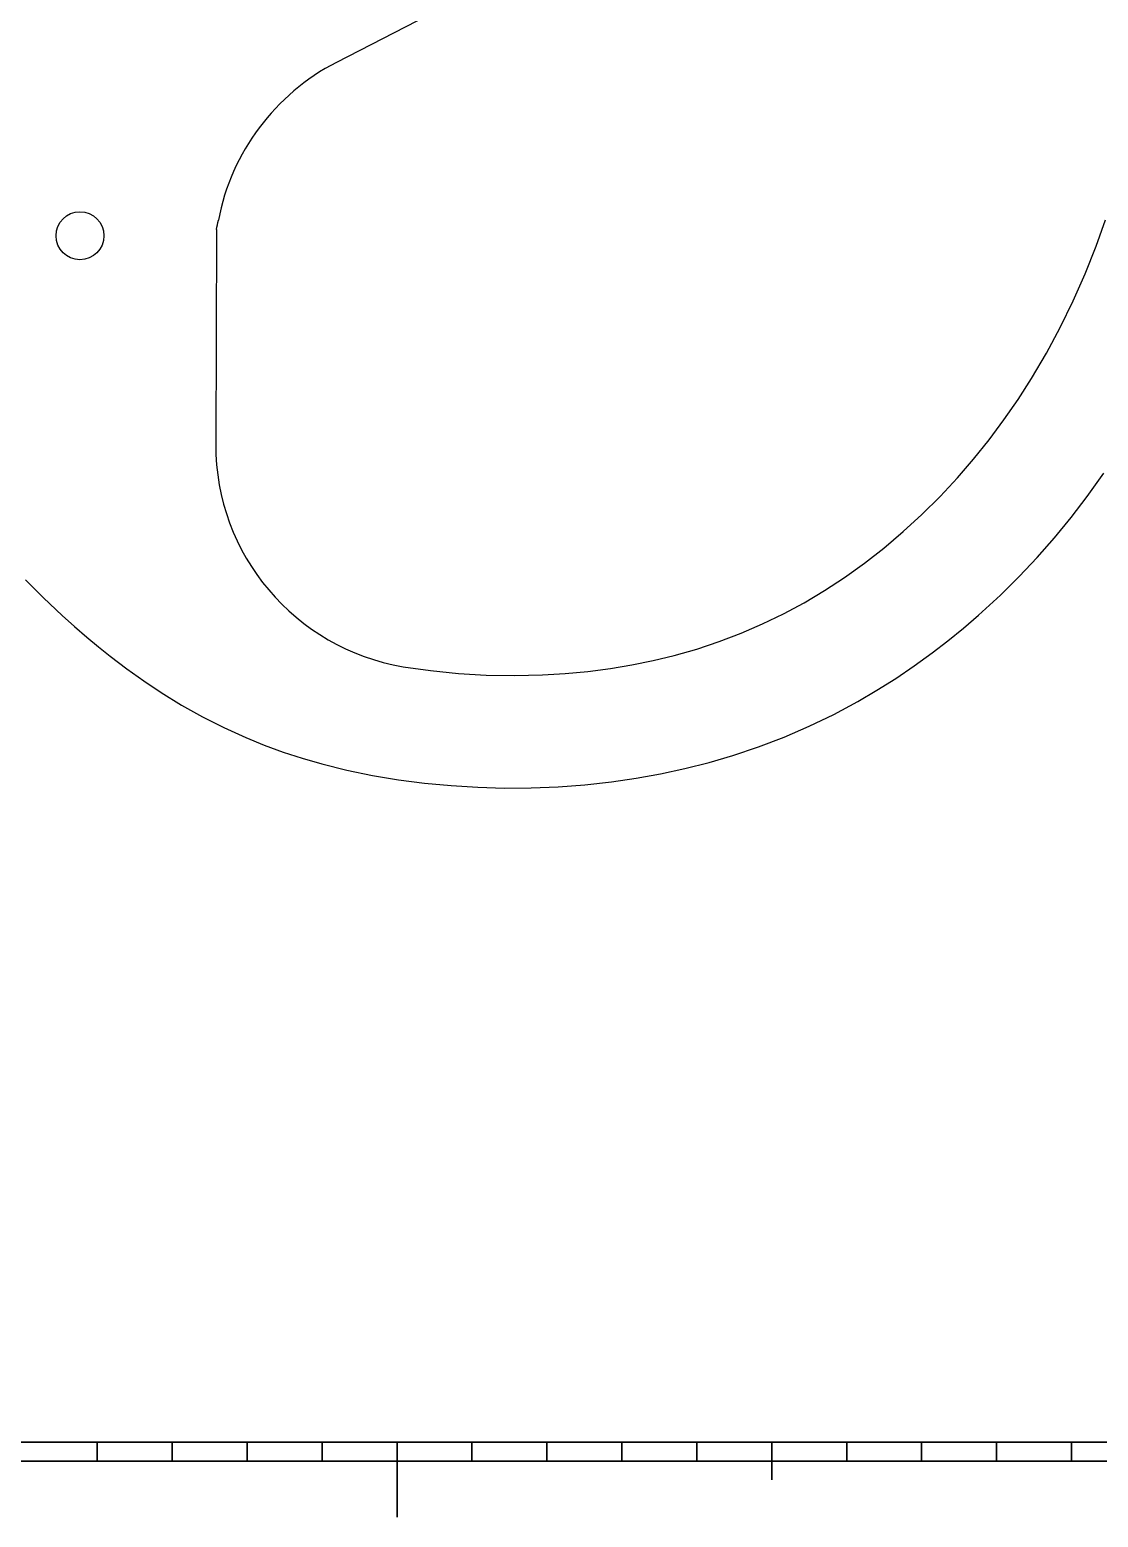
# Model space of a CAD drawing. Extents: x 0 to 594, y 0 to 420.
# Drawn here: x 248 to 390.6, y 0 to 198.4 of the extents above; entities that cross this region are included whole.
import ezdxf

# ---------------------------------------------------------------- set-up
doc = ezdxf.new("R2010")
doc.units = 0

msp = doc.modelspace()

# ---------------------------------------------------------------- linework, layer by layer
for p, q in [((352.927246, 226.995972), (288.922119, 194.082184)), ((272.910645, 171.76767), (272.81781, 143.12738))]:
    msp.add_line(p, q)
at = {"color": 7, "lineweight": 35}
for p, q in [((10, 9.96312), (584, 9.96312)), ((197, 7.46312), (397, 7.46312))]:
    msp.add_line(p, q, dxfattribs=at)
at = {"color": 7, "lineweight": 35, "ltscale": 0.0625}
for p, q in [((257, 9.96312), (257, 7.46312)), ((267, 9.96312), (267, 7.46312)), ((277, 9.96312), (277, 7.46312)), ((287, 9.96312), (287, 7.46312)), ((307, 9.96312), (307, 7.46312)), ((317, 9.96312), (317, 7.46312)), ((327, 9.96312), (327, 7.46312)), ((337, 9.96312), (337, 7.46312)), ((357, 9.96312), (357, 7.46312)), ((367, 9.96312), (367, 7.46312)), ((377, 9.96312), (377, 7.46312)), ((387, 9.96312), (387, 7.46312))]:
    msp.add_line(p, q, dxfattribs=at)
at = {"color": 7, "lineweight": 35, "ltscale": 0.25}
msp.add_line((297, 9.96312), (297, -0.03688), dxfattribs=at)
at = {"color": 7, "lineweight": 35, "ltscale": 0.125}
msp.add_line((347, 9.96312), (347, 4.96312), dxfattribs=at)
for points in [[(297.837036, 113.446533), (301.48938, 112.927002), (305.186951, 112.555298), (308.915955, 112.333374), (312.662964, 112.263367), (316.414795, 112.347351), (319.452576, 112.530151), (322.478333, 112.817017), (325.486206, 113.209534), (328.349365, 113.68689), (331.186829, 114.265076), (333.993042, 114.946106), (337.012268, 115.808777), (339.984924, 116.798157), (342.900146, 117.910828), (345.762756, 119.148315), (348.570129, 120.509155), (351.319946, 121.991516), (354.050354, 123.618103), (356.716003, 125.362427), (359.375916, 127.26532), (361.963196, 129.281555), (364.54834, 131.470459), (367.048645, 133.766968), (369.461487, 136.16568), (371.784485, 138.661194), (373.937256, 141.154358), (376.002014, 143.727753), (377.976501, 146.376831), (379.858215, 149.096832), (381.645569, 151.883301), (383.640259, 155.265076), (385.501282, 158.728302), (387.227783, 162.266388), (388.818604, 165.872314), (390.272339, 169.538177), (391.534241, 173.095642)], [(247.437561, 125.035706), (249.856079, 122.620667), (252.330322, 120.28363), (253.953918, 118.820251), (255.600769, 117.3927), (257.15332, 116.099304), (258.727722, 114.839844), (260.944458, 113.155273), (263.207397, 111.54187), (265.518372, 110.003479), (268.241028, 108.329834), (271.03302, 106.765564), (273.893677, 105.3172), (276.821228, 103.990051), (279.291443, 102.985535), (281.80603, 102.065125), (284.36322, 101.229309), (286.96106, 100.478333), (290.321716, 99.644165), (293.735474, 98.941833), (297.192993, 98.366272), (300.685913, 97.912842), (304.22052, 97.576904), (307.774292, 97.359924), (311.340637, 97.262451), (314.914185, 97.2854), (318.490112, 97.430054), (322.063171, 97.697754), (325.627014, 98.089966), (328.912842, 98.565613), (332.178406, 99.150879), (335.418701, 99.847778), (338.628967, 100.658813), (341.804382, 101.586487), (345.252014, 102.745056), (348.65155, 104.05188), (351.994873, 105.503296), (355.270996, 107.091858), (358.473267, 108.811035), (361.034302, 110.310059), (363.546631, 111.892883), (366.008728, 113.557129), (368.418884, 115.300293), (370.516357, 116.914063), (372.570618, 118.586609), (374.580688, 120.316223), (376.058594, 121.649841), (377.510742, 123.013916), (379.993652, 125.477112), (382.394653, 128.027649), (384.711487, 130.660645), (386.941895, 133.371094), (389.08374, 136.154449), (391.330261, 139.288208)]]:
    msp.add_lwpolyline(points)
msp.add_circle((254.702576, 170.953613), 3.2)
for centre, radius, start, end in [((302.641541, 167.403015), 30, 117.213887, 169.234001), ((238.785645, 179.544891), 35, 347.161298, 349.234007), ((302.817688, 143.030182), 30, 179.814374, 260.443443)]:
    msp.add_arc(centre, radius, start, end)

doc.saveas('drawing.dxf')
